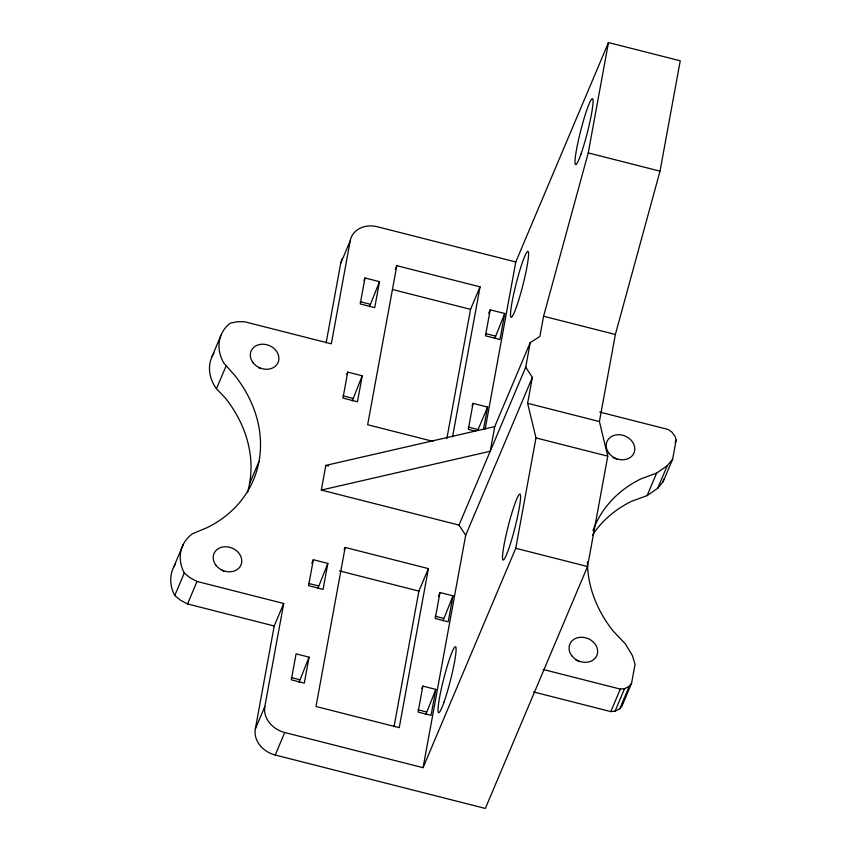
<?xml version="1.0" encoding="UTF-8"?>
<svg xmlns="http://www.w3.org/2000/svg" width="851" height="851" viewBox="0 0 851 851"><rect width="100%" height="100%" fill="white"/><g stroke="black" fill="none" stroke-linecap="round" stroke-linejoin="round"><path stroke-width="1.28" d="M255.332 728.988L274.213 625.996L283.723 603.497L197.049 581.456L190.188 577.85L184.263 573.053A41.039 33.944 22.9 0 1 192.645 533.651L206.899 527.737A128.724 106.471 22.9 0 0 234.812 375.482L223.898 363.175A41.039 33.944 22.9 0 1 230.068 323.22L237.142 321.721L244.652 321.774L331.326 343.815L350.208 240.822A24.445 20.211 22.9 0 1 377.45 226.781L515.78 261.97L608.465 42.55L680.247 60.804L660.014 171.168L615.369 334.486L599.412 421.553L607.774 456.168L587.541 566.532L485.347 808.45L275.224 755.018A24.445 20.211 22.9 0 1 255.332 728.988L264.842 706.49L283.723 603.497M326.124 342.847L340.708 263.331A24.445 20.211 22.9 0 1 342.453 258.342M264.842 706.49A24.445 20.211 22.9 0 0 284.734 732.509L423.064 767.687L465.678 535.279L459.019 525.088L321.316 490.07L325.837 465.401L494.729 426.606L530.247 342.527L539.874 336.485L543.587 316.232L588.232 152.914L608.465 42.55M313.328 559.724L308.573 585.69L323.082 589.381L327.837 563.415L313.328 559.724L311.828 563.277M347.719 372.11L342.964 398.077L357.473 401.768L362.228 375.791L347.719 372.11L346.719 374.472M364.983 277.969L360.218 303.935L374.727 307.626L379.493 281.66L364.983 277.969L363.983 280.341M299.073 682.257L309.051 657.163L296.074 653.855L291.308 679.821L304.296 683.13L309.051 657.163M317.859 588.509L327.837 563.415M352.25 400.895L362.228 375.791M369.504 306.764L379.493 281.66M345.155 547.438L315.998 706.49L399.236 727.658L428.393 568.606L345.155 547.438L344.155 549.799M452.562 436.776L480.049 286.851L396.811 265.682L367.653 424.734L432.957 441.35M394.034 726.69L418.894 591.105L428.393 568.606M446.881 438.425L470.539 309.349L480.049 286.851M483.538 429.149L487.58 407.076L473.071 403.385L468.305 429.351L475.56 431.202M490.219 309.817L485.464 335.794L499.973 339.485L504.728 313.508L490.219 309.817L488.719 313.381M422.841 686.097L418.086 712.064L431.063 715.372L435.818 689.395L422.841 686.097L421.841 688.47M439.999 592.53L435.233 618.496L448.211 621.804L452.977 595.838L439.999 592.53L438.488 596.083M425.84 714.5L435.818 689.395M442.999 620.932L452.977 595.838M494.75 338.613L504.728 313.508M485.144 429.095L515.78 261.97M494.729 426.606L490.208 451.275L321.316 490.07M459.019 525.088L525.727 367.196L530.247 342.527M423.064 767.687L515.749 548.278L535.981 437.914L527.62 403.3L532.375 377.376L525.727 367.196M533.63 691.969L610.795 711.596L615.05 711.202L619.815 708.745L622.06 705.809L622.762 702.001M592.519 535.066A128.724 106.471 22.9 0 1 631.57 501.303L647.122 495.612L657.706 488.283L663.152 481.677L663.61 479.145M622.06 705.809L631.57 683.31L635.048 664.28L632.41 655.621L625.336 643.803L613.167 631.059A128.724 106.471 22.9 0 1 587.445 561.809M663.152 481.677L672.652 459.178L676.141 440.148L675.12 436.382L671.641 431.829L667.907 429.415L599.742 412.075M211.803 357.048L221.303 334.549M247.503 492.452A128.724 106.471 22.9 0 0 225.302 397.991L216.473 388.747L225.983 366.238M173.71 567.032L183.22 544.523M274.213 625.996L187.539 603.955L180.689 600.349L174.763 595.551L184.263 573.053M187.539 603.955L197.049 581.456M340.708 263.331L350.208 240.822M249.524 483.825L259.034 461.327M395.311 269.235L396.811 265.682M275.224 755.018L284.734 732.509M472.071 405.757L473.071 403.385M487.58 407.076L478.071 429.585L468.401 427.117M465.678 535.279L532.375 377.376M647.122 495.612L656.621 473.113L667.216 465.784L672.652 459.178M675.141 442.52L676.141 440.148M657.706 488.283L667.216 465.784M610.795 711.596L620.305 689.087L624.549 688.704L629.314 686.246L631.57 683.31M615.05 711.202L624.549 688.704M619.815 708.745L629.314 686.246M656.621 473.113L641.08 478.805A128.724 106.471 22.9 0 0 592.945 530.577M588.232 152.914L660.014 171.168M543.587 316.232L615.369 334.486M392.428 289.489L470.539 309.349M360.313 301.701L369.983 304.169M485.559 333.56L495.229 336.017M527.62 403.3L599.412 421.553M535.981 437.914L607.774 456.168M343.059 395.843L352.729 398.3M325.837 465.401L328.412 466.061M515.749 548.278L587.541 566.532M339.496 570.915L418.894 591.105M308.658 583.456L318.327 585.913M435.212 616.23L443.467 618.337M543.129 669.46L620.305 689.087M291.287 677.566L299.552 679.662M418.054 709.798L426.319 711.904M216.473 388.747L214.399 385.684A41.039 33.944 22.9 0 1 214.048 352.846M613.188 457.742A14.658 12.116 22.9 0 1 616.762 459.083M258.534 367.6A14.658 12.116 22.9 0 1 260.895 368.579M174.763 595.551A41.039 33.944 22.9 0 1 175.519 563.936M221.398 570.149A14.658 12.116 22.9 0 1 223.76 571.127M576.053 660.291A14.658 12.116 22.9 0 1 579.637 661.631M253.066 362.696A14.658 12.116 22.9 0 0 277.692 363.324A14.658 12.116 22.9 0 0 263.087 344.219A14.658 12.116 22.9 0 0 253.066 362.696M444.031 702.086A34.061 3.457 -75.7 0 0 455.934 647.473A34.061 3.457 -75.7 0 0 441.18 689.491A34.061 3.457 -75.7 0 0 444.031 702.086M581.02 153.988A34.061 3.457 -75.7 0 0 592.924 99.376A34.061 3.457 -75.7 0 0 578.169 141.394A34.061 3.457 -75.7 0 0 581.02 153.988M571.808 655.749A14.658 12.116 22.9 0 0 596.434 656.376A14.658 12.116 22.9 0 0 581.829 637.271A14.658 12.116 22.9 0 0 571.808 655.749M508.526 549.438A34.061 3.457 -75.7 0 0 520.429 494.835A34.061 3.457 -75.7 0 0 505.675 536.853A34.061 3.457 -75.7 0 0 508.526 549.438M516.514 306.722A34.061 3.457 -75.7 0 0 528.418 252.119A34.061 3.457 -75.7 0 0 513.664 294.138A34.061 3.457 -75.7 0 0 516.514 306.722M608.944 453.2A14.658 12.116 22.9 0 0 633.57 453.828A14.658 12.116 22.9 0 0 618.964 434.723A14.658 12.116 22.9 0 0 608.944 453.2M215.941 565.245A14.658 12.116 22.9 0 0 240.556 565.872A14.658 12.116 22.9 0 0 225.951 546.768A14.658 12.116 22.9 0 0 215.941 565.245"/></g></svg>
